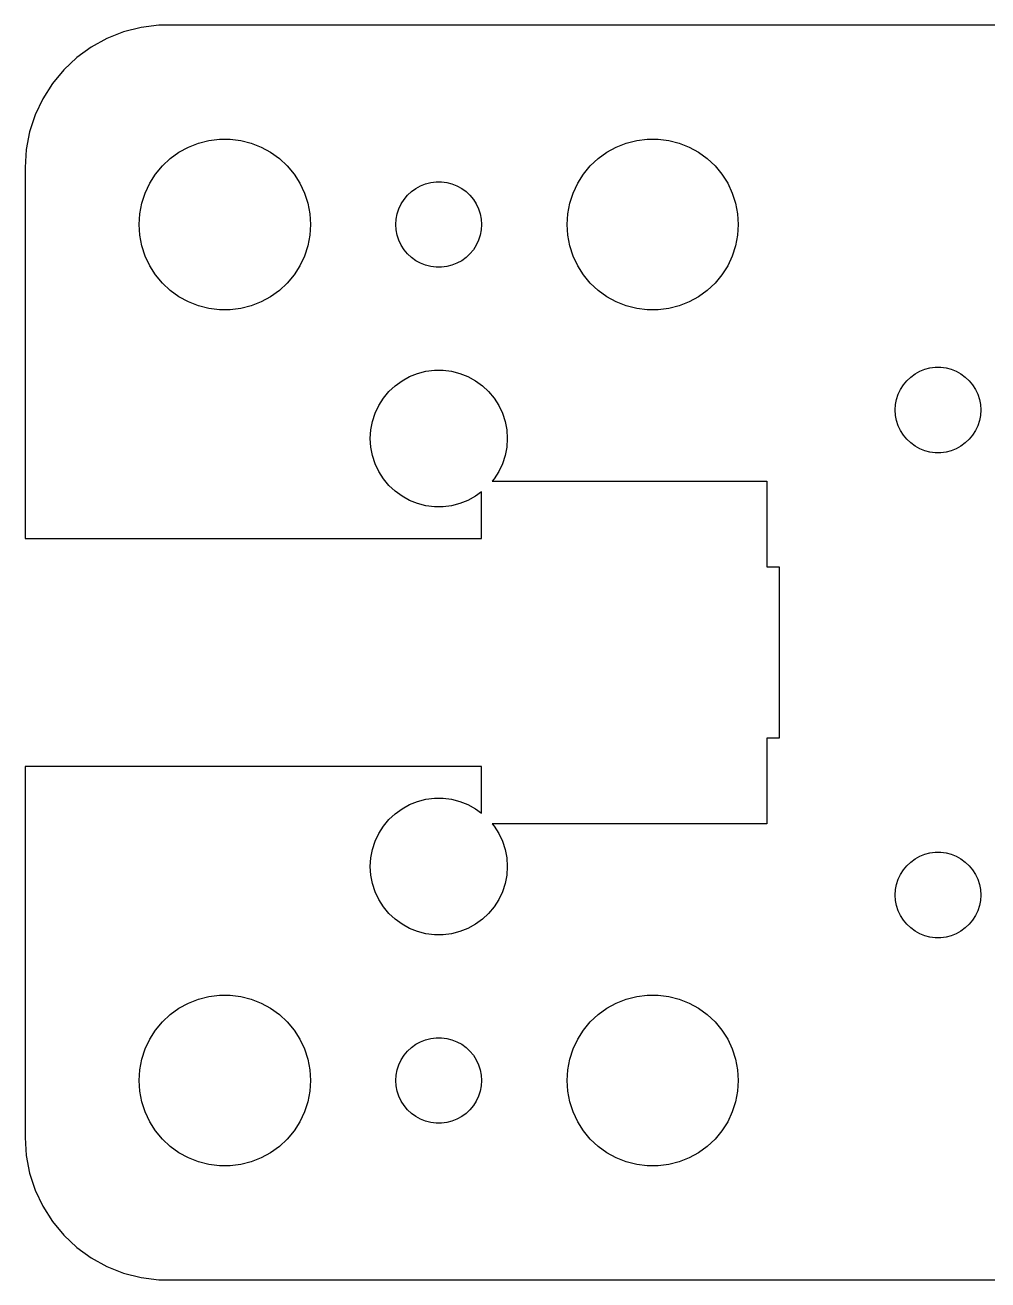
# Model space of a CAD drawing. Header units: metres. Extents: x -52 to 37, y 32 to 76.
# Drawn here: x -52 to -18.25, y 32.01 to 75.99 of the extents above; entities that cross this region are included whole.
import ezdxf

# ---------------------------------------------------------------- set-up
doc = ezdxf.new("R2010")
doc.units = ezdxf.units.M

msp = doc.modelspace()

# ---------------------------------------------------------------- linework, layer by layer
for p, q in [((-48.5451, 75.7553), (-49.1289, 75.5241)), ((-47.9369, 75.9114), (-48.5451, 75.7553)), ((-47.3139, 75.9901), (-47.9369, 75.9114)), ((32.3139, 75.9901), (-47.3139, 75.9901)), ((-49.6791, 75.2216), (-50.1871, 74.8526)), ((-49.1289, 75.5241), (-49.6791, 75.2216)), ((-50.1871, 74.8526), (-50.6448, 74.4227)), ((-50.6448, 74.4227), (-51.0451, 73.9389)), ((-51.0451, 73.9389), (-51.3815, 73.4088)), ((-51.3815, 73.4088), (-51.6489, 72.8406)), ((-51.6489, 72.8406), (-51.8429, 72.2434)), ((-51.8429, 72.2434), (-51.9606, 71.6267)), ((-46.6075, 71.533), (-46.2773, 71.7145)), ((-46.2773, 71.7145), (-45.927, 71.8532)), ((-45.927, 71.8532), (-45.5621, 71.9469)), ((-45.5621, 71.9469), (-45.1884, 71.9941)), ((-45.1884, 71.9941), (-44.8116, 71.9941)), ((-44.8116, 71.9941), (-44.4379, 71.9469)), ((-44.4379, 71.9469), (-44.0729, 71.8532)), ((-44.0729, 71.8532), (-43.7227, 71.7145)), ((-43.7227, 71.7145), (-43.3925, 71.533)), ((-31.6075, 71.533), (-31.2773, 71.7145)), ((-31.2773, 71.7145), (-30.927, 71.8532)), ((-30.927, 71.8532), (-30.5621, 71.9469)), ((-30.5621, 71.9469), (-30.1884, 71.9941)), ((-30.1884, 71.9941), (-29.8116, 71.9941)), ((-29.8116, 71.9941), (-29.4379, 71.9469)), ((-29.4379, 71.9469), (-29.0729, 71.8532)), ((-29.0729, 71.8532), (-28.7227, 71.7145)), ((-28.7227, 71.7145), (-28.3925, 71.533)), ((-51.9606, 71.6267), (-52, 71)), ((-47.1869, 71.0536), (-46.9123, 71.3115)), ((-46.9123, 71.3115), (-46.6075, 71.533)), ((-43.3925, 71.533), (-43.0877, 71.3115)), ((-43.0877, 71.3115), (-42.8131, 71.0536)), ((-32.1869, 71.0536), (-31.9123, 71.3115)), ((-31.9123, 71.3115), (-31.6075, 71.533)), ((-28.3925, 71.533), (-28.0877, 71.3115)), ((-28.0877, 71.3115), (-27.8131, 71.0536)), ((-52, 71), (-52, 58)), ((-47.427, 70.7634), (-47.1869, 71.0536)), ((-42.8131, 71.0536), (-42.5729, 70.7634)), ((-32.427, 70.7634), (-32.1869, 71.0536)), ((-27.8131, 71.0536), (-27.5729, 70.7634)), ((-47.7893, 70.1044), (-47.6289, 70.4453)), ((-47.6289, 70.4453), (-47.427, 70.7634)), ((-42.5729, 70.7634), (-42.3711, 70.4453)), ((-42.3711, 70.4453), (-42.2107, 70.1044)), ((-38.1387, 70.3572), (-37.9635, 70.4266)), ((-37.9635, 70.4266), (-37.7811, 70.4734)), ((-37.7811, 70.4734), (-37.5942, 70.497)), ((-37.5942, 70.497), (-37.4058, 70.497)), ((-37.4058, 70.497), (-37.2189, 70.4734)), ((-37.2189, 70.4734), (-37.0365, 70.4266)), ((-37.0365, 70.4266), (-36.8613, 70.3572)), ((-32.7893, 70.1044), (-32.6289, 70.4453)), ((-32.6289, 70.4453), (-32.427, 70.7634)), ((-27.5729, 70.7634), (-27.3711, 70.4453)), ((-27.3711, 70.4453), (-27.2107, 70.1044)), ((-47.9057, 69.7461), (-47.7893, 70.1044)), ((-42.2107, 70.1044), (-42.0942, 69.7461)), ((-38.7135, 69.8817), (-38.5934, 70.0268)), ((-38.5934, 70.0268), (-38.4561, 70.1558)), ((-38.4561, 70.1558), (-38.3037, 70.2665)), ((-38.3037, 70.2665), (-38.1387, 70.3572)), ((-36.8613, 70.3572), (-36.6963, 70.2665)), ((-36.6963, 70.2665), (-36.5439, 70.1558)), ((-36.5439, 70.1558), (-36.4065, 70.0268)), ((-36.4065, 70.0268), (-36.2865, 69.8817)), ((-32.9057, 69.7461), (-32.7893, 70.1044)), ((-27.2107, 70.1044), (-27.0942, 69.7461)), ((-47.9763, 69.376), (-47.9057, 69.7461)), ((-42.0942, 69.7461), (-42.0237, 69.376)), ((-38.9529, 69.373), (-38.8947, 69.5522)), ((-38.8947, 69.5522), (-38.8145, 69.7226)), ((-38.8145, 69.7226), (-38.7135, 69.8817)), ((-36.2865, 69.8817), (-36.1855, 69.7226)), ((-36.1855, 69.7226), (-36.1053, 69.5522)), ((-36.1053, 69.5522), (-36.0471, 69.373)), ((-32.9763, 69.376), (-32.9057, 69.7461)), ((-27.0942, 69.7461), (-27.0237, 69.376)), ((-48, 69), (-47.9763, 69.376)), ((-42.0237, 69.376), (-42, 69)), ((-39, 69), (-38.9882, 69.188)), ((-38.9882, 69.188), (-38.9529, 69.373)), ((-36.0471, 69.373), (-36.0118, 69.188)), ((-36.0118, 69.188), (-36, 69)), ((-33, 69), (-32.9763, 69.376)), ((-27.0237, 69.376), (-27, 69)), ((-47.9763, 68.624), (-48, 69)), ((-47.9057, 68.2539), (-47.9763, 68.624)), ((-42.0237, 68.624), (-42.0942, 68.2539)), ((-42, 69), (-42.0237, 68.624)), ((-38.9882, 68.812), (-39, 69)), ((-38.9529, 68.627), (-38.9882, 68.812)), ((-38.8947, 68.4478), (-38.9529, 68.627)), ((-36.0471, 68.627), (-36.1053, 68.4478)), ((-36.0118, 68.812), (-36.0471, 68.627)), ((-36, 69), (-36.0118, 68.812)), ((-32.9763, 68.624), (-33, 69)), ((-32.9057, 68.2539), (-32.9763, 68.624)), ((-27.0237, 68.624), (-27.0942, 68.2539)), ((-27, 69), (-27.0237, 68.624)), ((-47.7893, 67.8956), (-47.9057, 68.2539)), ((-42.0942, 68.2539), (-42.2107, 67.8956)), ((-38.8145, 68.2774), (-38.8947, 68.4478)), ((-38.7135, 68.1183), (-38.8145, 68.2774)), ((-36.1855, 68.2774), (-36.2865, 68.1183)), ((-36.1053, 68.4478), (-36.1855, 68.2774)), ((-32.7893, 67.8956), (-32.9057, 68.2539)), ((-27.0942, 68.2539), (-27.2107, 67.8956)), ((-47.6289, 67.5547), (-47.7893, 67.8956)), ((-42.2107, 67.8956), (-42.3711, 67.5547)), ((-38.5934, 67.9732), (-38.7135, 68.1183)), ((-38.4561, 67.8442), (-38.5934, 67.9732)), ((-38.3037, 67.7335), (-38.4561, 67.8442)), ((-38.1387, 67.6427), (-38.3037, 67.7335)), ((-36.6963, 67.7335), (-36.8613, 67.6427)), ((-36.5439, 67.8442), (-36.6963, 67.7335)), ((-36.4065, 67.9732), (-36.5439, 67.8442)), ((-36.2865, 68.1183), (-36.4065, 67.9732)), ((-32.6289, 67.5547), (-32.7893, 67.8956)), ((-27.2107, 67.8956), (-27.3711, 67.5547)), ((-47.427, 67.2366), (-47.6289, 67.5547)), ((-42.3711, 67.5547), (-42.5729, 67.2366)), ((-37.9635, 67.5734), (-38.1387, 67.6427)), ((-37.7811, 67.5266), (-37.9635, 67.5734)), ((-37.5942, 67.5029), (-37.7811, 67.5266)), ((-37.4058, 67.5029), (-37.5942, 67.5029)), ((-37.2189, 67.5266), (-37.4058, 67.5029)), ((-37.0365, 67.5734), (-37.2189, 67.5266)), ((-36.8613, 67.6427), (-37.0365, 67.5734)), ((-32.427, 67.2366), (-32.6289, 67.5547)), ((-27.3711, 67.5547), (-27.5729, 67.2366)), ((-47.1869, 66.9464), (-47.427, 67.2366)), ((-46.9123, 66.6884), (-47.1869, 66.9464)), ((-42.8131, 66.9464), (-43.0877, 66.6884)), ((-42.5729, 67.2366), (-42.8131, 66.9464)), ((-32.1869, 66.9464), (-32.427, 67.2366)), ((-31.9123, 66.6884), (-32.1869, 66.9464)), ((-27.8131, 66.9464), (-28.0877, 66.6884)), ((-27.5729, 67.2366), (-27.8131, 66.9464)), ((-46.6075, 66.467), (-46.9123, 66.6884)), ((-46.2773, 66.2855), (-46.6075, 66.467)), ((-43.3925, 66.467), (-43.7227, 66.2855)), ((-43.0877, 66.6884), (-43.3925, 66.467)), ((-31.6075, 66.467), (-31.9123, 66.6884)), ((-31.2773, 66.2855), (-31.6075, 66.467)), ((-28.3925, 66.467), (-28.7227, 66.2855)), ((-28.0877, 66.6884), (-28.3925, 66.467)), ((-45.927, 66.1468), (-46.2773, 66.2855)), ((-45.5621, 66.0531), (-45.927, 66.1468)), ((-45.1884, 66.0059), (-45.5621, 66.0531)), ((-44.8116, 66.0059), (-45.1884, 66.0059)), ((-44.4379, 66.0531), (-44.8116, 66.0059)), ((-44.0729, 66.1468), (-44.4379, 66.0531)), ((-43.7227, 66.2855), (-44.0729, 66.1468)), ((-30.927, 66.1468), (-31.2773, 66.2855)), ((-30.5621, 66.0531), (-30.927, 66.1468)), ((-30.1884, 66.0059), (-30.5621, 66.0531)), ((-29.8116, 66.0059), (-30.1884, 66.0059)), ((-29.4379, 66.0531), (-29.8116, 66.0059)), ((-29.0729, 66.1468), (-29.4379, 66.0531)), ((-28.7227, 66.2855), (-29.0729, 66.1468)), ((-38.5219, 63.6716), (-38.2416, 63.7825)), ((-38.2416, 63.7825), (-37.9497, 63.8575)), ((-37.9497, 63.8575), (-37.6507, 63.8953)), ((-37.6507, 63.8953), (-37.3493, 63.8953)), ((-37.3493, 63.8953), (-37.0503, 63.8575)), ((-37.0503, 63.8575), (-36.7583, 63.7825)), ((-36.7583, 63.7825), (-36.4781, 63.6716)), ((-20.8037, 63.7665), (-20.6387, 63.8572)), ((-20.6387, 63.8572), (-20.4635, 63.9266)), ((-20.4635, 63.9266), (-20.2811, 63.9734)), ((-20.2811, 63.9734), (-20.0942, 63.997)), ((-20.0942, 63.997), (-19.9058, 63.997)), ((-19.9058, 63.997), (-19.7189, 63.9734)), ((-19.7189, 63.9734), (-19.5365, 63.9266)), ((-19.5365, 63.9266), (-19.3613, 63.8572)), ((-19.3613, 63.8572), (-19.1963, 63.7665)), ((-39.2495, 63.1429), (-39.0298, 63.3492)), ((-39.0298, 63.3492), (-38.786, 63.5264)), ((-38.786, 63.5264), (-38.5219, 63.6716)), ((-36.4781, 63.6716), (-36.214, 63.5264)), ((-36.214, 63.5264), (-35.9702, 63.3492)), ((-35.9702, 63.3492), (-35.7505, 63.1429)), ((-21.3145, 63.2226), (-21.2135, 63.3817)), ((-21.2135, 63.3817), (-21.0934, 63.5268)), ((-21.0934, 63.5268), (-20.9561, 63.6558)), ((-20.9561, 63.6558), (-20.8037, 63.7665)), ((-19.1963, 63.7665), (-19.0439, 63.6558)), ((-19.0439, 63.6558), (-18.9065, 63.5268)), ((-18.9065, 63.5268), (-18.7865, 63.3817)), ((-18.7865, 63.3817), (-18.6855, 63.2226)), ((-39.6031, 62.6562), (-39.4416, 62.9107)), ((-39.4416, 62.9107), (-39.2495, 63.1429)), ((-35.7505, 63.1429), (-35.5583, 62.9107)), ((-35.5583, 62.9107), (-35.3969, 62.6562)), ((-21.4529, 62.873), (-21.3947, 63.0522)), ((-21.3947, 63.0522), (-21.3145, 63.2226)), ((-18.6855, 63.2226), (-18.6053, 63.0522)), ((-18.6053, 63.0522), (-18.5471, 62.873)), ((-39.7315, 62.3835), (-39.6031, 62.6562)), ((-35.3969, 62.6562), (-35.2685, 62.3835)), ((-21.5, 62.5), (-21.4882, 62.688)), ((-21.4882, 62.312), (-21.5, 62.5)), ((-21.4882, 62.688), (-21.4529, 62.873)), ((-18.5471, 62.873), (-18.5118, 62.688)), ((-18.5118, 62.688), (-18.5, 62.5)), ((-18.5, 62.5), (-18.5118, 62.312)), ((-39.8811, 61.8008), (-39.8246, 62.0968)), ((-39.8246, 62.0968), (-39.7315, 62.3835)), ((-35.2685, 62.3835), (-35.1754, 62.0968)), ((-35.1754, 62.0968), (-35.1189, 61.8008)), ((-21.4529, 62.127), (-21.4882, 62.312)), ((-21.3947, 61.9478), (-21.4529, 62.127)), ((-18.5471, 62.127), (-18.6053, 61.9478)), ((-18.5118, 62.312), (-18.5471, 62.127)), ((-39.9, 61.5), (-39.8811, 61.8008)), ((-35.1189, 61.8008), (-35.1, 61.5)), ((-21.3145, 61.7774), (-21.3947, 61.9478)), ((-21.2135, 61.6183), (-21.3145, 61.7774)), ((-21.0934, 61.4732), (-21.2135, 61.6183)), ((-18.7865, 61.6183), (-18.9065, 61.4732)), ((-18.6855, 61.7774), (-18.7865, 61.6183)), ((-18.6053, 61.9478), (-18.6855, 61.7774)), ((-39.8811, 61.1992), (-39.9, 61.5)), ((-39.8246, 60.9031), (-39.8811, 61.1992)), ((-35.1189, 61.1992), (-35.1754, 60.9031)), ((-35.1, 61.5), (-35.1189, 61.1992)), ((-20.9561, 61.3442), (-21.0934, 61.4732)), ((-20.8037, 61.2335), (-20.9561, 61.3442)), ((-20.6387, 61.1427), (-20.8037, 61.2335)), ((-20.4635, 61.0734), (-20.6387, 61.1427)), ((-19.3613, 61.1427), (-19.5365, 61.0734)), ((-19.1963, 61.2335), (-19.3613, 61.1427)), ((-19.0439, 61.3442), (-19.1963, 61.2335)), ((-18.9065, 61.4732), (-19.0439, 61.3442)), ((-39.7315, 60.6165), (-39.8246, 60.9031)), ((-35.1754, 60.9031), (-35.2685, 60.6165)), ((-20.2811, 61.0266), (-20.4635, 61.0734)), ((-20.0942, 61.0029), (-20.2811, 61.0266)), ((-19.9058, 61.0029), (-20.0942, 61.0029)), ((-19.7189, 61.0266), (-19.9058, 61.0029)), ((-19.5365, 61.0734), (-19.7189, 61.0266)), ((-39.6031, 60.3438), (-39.7315, 60.6165)), ((-39.4416, 60.0893), (-39.6031, 60.3438)), ((-35.3969, 60.3438), (-35.5583, 60.0893)), ((-35.2685, 60.6165), (-35.3969, 60.3438)), ((-39.2495, 59.8571), (-39.4416, 60.0893)), ((-39.0298, 59.6508), (-39.2495, 59.8571)), ((-35.5583, 60.0893), (-35.6322, 60)), ((-35.6322, 60), (-26, 60)), ((-26, 60), (-26, 57)), ((-38.786, 59.4736), (-39.0298, 59.6508)), ((-38.5219, 59.3284), (-38.786, 59.4736)), ((-36.214, 59.4736), (-36.4781, 59.3284)), ((-36, 59.6291), (-36.214, 59.4736)), ((-36, 58), (-36, 59.6291)), ((-38.2416, 59.2175), (-38.5219, 59.3284)), ((-37.9497, 59.1425), (-38.2416, 59.2175)), ((-37.6507, 59.1047), (-37.9497, 59.1425)), ((-37.3493, 59.1047), (-37.6507, 59.1047)), ((-37.0503, 59.1425), (-37.3493, 59.1047)), ((-36.7583, 59.2175), (-37.0503, 59.1425)), ((-36.4781, 59.3284), (-36.7583, 59.2175)), ((-52, 58), (-36, 58)), ((-26, 57), (-25.569, 57)), ((-25.569, 57), (-25.569, 51)), ((-25.569, 51), (-26, 51)), ((-26, 51), (-26, 48)), ((-36, 50), (-52, 50)), ((-52, 50), (-52, 37)), ((-36, 48.3709), (-36, 50)), ((-38.2416, 48.7825), (-37.9497, 48.8575)), ((-37.9497, 48.8575), (-37.6507, 48.8953)), ((-37.6507, 48.8953), (-37.3493, 48.8953)), ((-37.3493, 48.8953), (-37.0503, 48.8575)), ((-37.0503, 48.8575), (-36.7583, 48.7825)), ((-39.0298, 48.3492), (-38.786, 48.5264)), ((-38.786, 48.5264), (-38.5219, 48.6716)), ((-38.5219, 48.6716), (-38.2416, 48.7825)), ((-36.7583, 48.7825), (-36.4781, 48.6716)), ((-36.4781, 48.6716), (-36.214, 48.5264)), ((-36.214, 48.5264), (-36, 48.3709)), ((-39.4416, 47.9107), (-39.2495, 48.1429)), ((-39.2495, 48.1429), (-39.0298, 48.3492)), ((-26, 48), (-35.6322, 48)), ((-35.6322, 48), (-35.5583, 47.9107)), ((-39.7315, 47.3835), (-39.6031, 47.6562)), ((-39.6031, 47.6562), (-39.4416, 47.9107)), ((-35.5583, 47.9107), (-35.3969, 47.6562)), ((-35.3969, 47.6562), (-35.2685, 47.3835)), ((-39.8811, 46.8008), (-39.8246, 47.0969)), ((-39.8246, 47.0969), (-39.7315, 47.3835)), ((-35.2685, 47.3835), (-35.1754, 47.0969)), ((-35.1754, 47.0969), (-35.1189, 46.8008)), ((-39.9, 46.5), (-39.8811, 46.8008)), ((-35.1189, 46.8008), (-35.1, 46.5)), ((-21.0934, 46.5268), (-20.9561, 46.6558)), ((-20.9561, 46.6558), (-20.8037, 46.7665)), ((-20.8037, 46.7665), (-20.6387, 46.8573)), ((-20.6387, 46.8573), (-20.4635, 46.9266)), ((-20.4635, 46.9266), (-20.2811, 46.9734)), ((-20.2811, 46.9734), (-20.0942, 46.9971)), ((-20.0942, 46.9971), (-19.9058, 46.9971)), ((-19.9058, 46.9971), (-19.7189, 46.9734)), ((-19.7189, 46.9734), (-19.5365, 46.9266)), ((-19.5365, 46.9266), (-19.3613, 46.8573)), ((-19.3613, 46.8573), (-19.1963, 46.7665)), ((-19.1963, 46.7665), (-19.0439, 46.6558)), ((-19.0439, 46.6558), (-18.9065, 46.5268)), ((-39.8811, 46.1992), (-39.9, 46.5)), ((-39.8246, 45.9032), (-39.8811, 46.1992)), ((-35.1189, 46.1992), (-35.1754, 45.9032)), ((-35.1, 46.5), (-35.1189, 46.1992)), ((-21.3947, 46.0522), (-21.3145, 46.2226)), ((-21.3145, 46.2226), (-21.2135, 46.3817)), ((-21.2135, 46.3817), (-21.0934, 46.5268)), ((-18.9065, 46.5268), (-18.7865, 46.3817)), ((-18.7865, 46.3817), (-18.6855, 46.2226)), ((-18.6855, 46.2226), (-18.6053, 46.0522)), ((-39.7315, 45.6165), (-39.8246, 45.9032)), ((-35.1754, 45.9032), (-35.2685, 45.6165)), ((-21.4882, 45.688), (-21.4529, 45.873)), ((-21.4529, 45.873), (-21.3947, 46.0522)), ((-18.6053, 46.0522), (-18.5471, 45.873)), ((-18.5471, 45.873), (-18.5118, 45.688)), ((-39.6031, 45.3438), (-39.7315, 45.6165)), ((-39.4416, 45.0893), (-39.6031, 45.3438)), ((-35.3969, 45.3438), (-35.5583, 45.0893)), ((-35.2685, 45.6165), (-35.3969, 45.3438)), ((-21.5, 45.5), (-21.4882, 45.688)), ((-21.4882, 45.312), (-21.5, 45.5)), ((-21.4529, 45.127), (-21.4882, 45.312)), ((-18.5118, 45.312), (-18.5471, 45.127)), ((-18.5118, 45.688), (-18.5, 45.5)), ((-18.5, 45.5), (-18.5118, 45.312)), ((-39.2495, 44.8571), (-39.4416, 45.0893)), ((-35.5583, 45.0893), (-35.7505, 44.8571)), ((-21.3947, 44.9478), (-21.4529, 45.127)), ((-21.3145, 44.7774), (-21.3947, 44.9478)), ((-18.6053, 44.9478), (-18.6855, 44.7774)), ((-18.5471, 45.127), (-18.6053, 44.9478)), ((-39.0298, 44.6508), (-39.2495, 44.8571)), ((-38.786, 44.4736), (-39.0298, 44.6508)), ((-38.5219, 44.3284), (-38.786, 44.4736)), ((-36.214, 44.4736), (-36.4781, 44.3284)), ((-35.9702, 44.6508), (-36.214, 44.4736)), ((-35.7505, 44.8571), (-35.9702, 44.6508)), ((-21.2135, 44.6183), (-21.3145, 44.7774)), ((-21.0934, 44.4732), (-21.2135, 44.6183)), ((-20.9561, 44.3442), (-21.0934, 44.4732)), ((-18.9065, 44.4732), (-19.0439, 44.3442)), ((-18.7865, 44.6183), (-18.9065, 44.4732)), ((-18.6855, 44.7774), (-18.7865, 44.6183)), ((-38.2416, 44.2175), (-38.5219, 44.3284)), ((-37.9497, 44.1425), (-38.2416, 44.2175)), ((-37.6507, 44.1047), (-37.9497, 44.1425)), ((-37.3493, 44.1047), (-37.6507, 44.1047)), ((-37.0503, 44.1425), (-37.3493, 44.1047)), ((-36.7583, 44.2175), (-37.0503, 44.1425)), ((-36.4781, 44.3284), (-36.7583, 44.2175)), ((-20.8037, 44.2335), (-20.9561, 44.3442)), ((-20.6387, 44.1428), (-20.8037, 44.2335)), ((-20.4635, 44.0734), (-20.6387, 44.1428)), ((-20.2811, 44.0266), (-20.4635, 44.0734)), ((-20.0942, 44.003), (-20.2811, 44.0266)), ((-19.9058, 44.003), (-20.0942, 44.003)), ((-19.7189, 44.0266), (-19.9058, 44.003)), ((-19.5365, 44.0734), (-19.7189, 44.0266)), ((-19.3613, 44.1428), (-19.5365, 44.0734)), ((-19.1963, 44.2335), (-19.3613, 44.1428)), ((-19.0439, 44.3442), (-19.1963, 44.2335)), ((-46.2773, 41.7145), (-45.927, 41.8532)), ((-45.927, 41.8532), (-45.5621, 41.9469)), ((-45.5621, 41.9469), (-45.1884, 41.9941)), ((-45.1884, 41.9941), (-44.8116, 41.9941)), ((-44.8116, 41.9941), (-44.4379, 41.9469)), ((-44.4379, 41.9469), (-44.0729, 41.8532)), ((-44.0729, 41.8532), (-43.7227, 41.7145)), ((-31.2773, 41.7145), (-30.927, 41.8532)), ((-30.927, 41.8532), (-30.5621, 41.9469)), ((-30.5621, 41.9469), (-30.1884, 41.9941)), ((-30.1884, 41.9941), (-29.8116, 41.9941)), ((-29.8116, 41.9941), (-29.4379, 41.9469)), ((-29.4379, 41.9469), (-29.0729, 41.8532)), ((-29.0729, 41.8532), (-28.7227, 41.7145)), ((-46.9123, 41.3116), (-46.6075, 41.533)), ((-46.6075, 41.533), (-46.2773, 41.7145)), ((-43.7227, 41.7145), (-43.3925, 41.533)), ((-43.3925, 41.533), (-43.0877, 41.3116)), ((-31.9123, 41.3116), (-31.6075, 41.533)), ((-31.6075, 41.533), (-31.2773, 41.7145)), ((-28.7227, 41.7145), (-28.3925, 41.533)), ((-28.3925, 41.533), (-28.0877, 41.3116)), ((-47.427, 40.7634), (-47.1869, 41.0536)), ((-47.1869, 41.0536), (-46.9123, 41.3116)), ((-43.0877, 41.3116), (-42.8131, 41.0536)), ((-42.8131, 41.0536), (-42.5729, 40.7634)), ((-32.427, 40.7634), (-32.1869, 41.0536)), ((-32.1869, 41.0536), (-31.9123, 41.3116)), ((-28.0877, 41.3116), (-27.8131, 41.0536)), ((-27.8131, 41.0536), (-27.5729, 40.7634)), ((-47.6289, 40.4453), (-47.427, 40.7634)), ((-42.5729, 40.7634), (-42.3711, 40.4453)), ((-37.9635, 40.4266), (-37.7811, 40.4734)), ((-37.7811, 40.4734), (-37.5942, 40.4971)), ((-37.5942, 40.4971), (-37.4058, 40.4971)), ((-37.4058, 40.4971), (-37.2189, 40.4734)), ((-37.2189, 40.4734), (-37.0365, 40.4266)), ((-32.6289, 40.4453), (-32.427, 40.7634)), ((-27.5729, 40.7634), (-27.3711, 40.4453)), ((-47.9057, 39.7461), (-47.7893, 40.1044)), ((-47.7893, 40.1044), (-47.6289, 40.4453)), ((-42.3711, 40.4453), (-42.2107, 40.1044)), ((-42.2107, 40.1044), (-42.0942, 39.7461)), ((-38.7135, 39.8817), (-38.5934, 40.0268)), ((-38.5934, 40.0268), (-38.4561, 40.1558)), ((-38.4561, 40.1558), (-38.3037, 40.2665)), ((-38.3037, 40.2665), (-38.1387, 40.3573)), ((-38.1387, 40.3573), (-37.9635, 40.4266)), ((-37.0365, 40.4266), (-36.8613, 40.3573)), ((-36.8613, 40.3573), (-36.6963, 40.2665)), ((-36.6963, 40.2665), (-36.5439, 40.1558)), ((-36.5439, 40.1558), (-36.4065, 40.0268)), ((-36.4065, 40.0268), (-36.2865, 39.8817)), ((-32.9057, 39.7461), (-32.7893, 40.1044)), ((-32.7893, 40.1044), (-32.6289, 40.4453)), ((-27.3711, 40.4453), (-27.2107, 40.1044)), ((-27.2107, 40.1044), (-27.0942, 39.7461)), ((-47.9763, 39.376), (-47.9057, 39.7461)), ((-42.0942, 39.7461), (-42.0237, 39.376)), ((-38.8947, 39.5522), (-38.8145, 39.7226)), ((-38.8145, 39.7226), (-38.7135, 39.8817)), ((-36.2865, 39.8817), (-36.1855, 39.7226)), ((-36.1855, 39.7226), (-36.1053, 39.5522)), ((-32.9763, 39.376), (-32.9057, 39.7461)), ((-27.0942, 39.7461), (-27.0237, 39.376)), ((-48, 39), (-47.9763, 39.376)), ((-42.0237, 39.376), (-42, 39)), ((-39, 39), (-38.9882, 39.188)), ((-38.9882, 39.188), (-38.9529, 39.373)), ((-38.9529, 39.373), (-38.8947, 39.5522)), ((-36.1053, 39.5522), (-36.0471, 39.373)), ((-36.0471, 39.373), (-36.0118, 39.188)), ((-36.0118, 39.188), (-36, 39)), ((-33, 39), (-32.9763, 39.376)), ((-27.0237, 39.376), (-27, 39)), ((-47.9763, 38.624), (-48, 39)), ((-42, 39), (-42.0237, 38.624)), ((-38.9882, 38.812), (-39, 39)), ((-38.9529, 38.627), (-38.9882, 38.812)), ((-36.0118, 38.812), (-36.0471, 38.627)), ((-36, 39), (-36.0118, 38.812)), ((-32.9763, 38.624), (-33, 39)), ((-27, 39), (-27.0237, 38.624)), ((-47.9057, 38.2539), (-47.9763, 38.624)), ((-42.0237, 38.624), (-42.0942, 38.2539)), ((-38.8947, 38.4478), (-38.9529, 38.627)), ((-38.8145, 38.2774), (-38.8947, 38.4478)), ((-38.7135, 38.1183), (-38.8145, 38.2774)), ((-36.1855, 38.2774), (-36.2865, 38.1183)), ((-36.1053, 38.4478), (-36.1855, 38.2774)), ((-36.0471, 38.627), (-36.1053, 38.4478)), ((-32.9057, 38.2539), (-32.9763, 38.624)), ((-27.0237, 38.624), (-27.0942, 38.2539)), ((-47.7893, 37.8956), (-47.9057, 38.2539)), ((-47.6289, 37.5547), (-47.7893, 37.8956)), ((-42.2107, 37.8956), (-42.3711, 37.5547)), ((-42.0942, 38.2539), (-42.2107, 37.8956)), ((-38.5934, 37.9732), (-38.7135, 38.1183)), ((-38.4561, 37.8442), (-38.5934, 37.9732)), ((-38.3037, 37.7335), (-38.4561, 37.8442)), ((-36.5439, 37.8442), (-36.6963, 37.7335)), ((-36.4065, 37.9732), (-36.5439, 37.8442)), ((-36.2865, 38.1183), (-36.4065, 37.9732)), ((-32.7893, 37.8956), (-32.9057, 38.2539)), ((-32.6289, 37.5547), (-32.7893, 37.8956)), ((-27.2107, 37.8956), (-27.3711, 37.5547)), ((-27.0942, 38.2539), (-27.2107, 37.8956)), ((-47.427, 37.2366), (-47.6289, 37.5547)), ((-42.3711, 37.5547), (-42.5729, 37.2366)), ((-38.1387, 37.6428), (-38.3037, 37.7335)), ((-37.9635, 37.5734), (-38.1387, 37.6428)), ((-37.7811, 37.5266), (-37.9635, 37.5734)), ((-37.5942, 37.503), (-37.7811, 37.5266)), ((-37.4058, 37.503), (-37.5942, 37.503)), ((-37.2189, 37.5266), (-37.4058, 37.503)), ((-37.0365, 37.5734), (-37.2189, 37.5266)), ((-36.8613, 37.6428), (-37.0365, 37.5734)), ((-36.6963, 37.7335), (-36.8613, 37.6428)), ((-32.427, 37.2366), (-32.6289, 37.5547)), ((-27.3711, 37.5547), (-27.5729, 37.2366)), ((-52, 37), (-51.9606, 36.3733)), ((-47.1869, 36.9464), (-47.427, 37.2366)), ((-46.9123, 36.6885), (-47.1869, 36.9464)), ((-42.8131, 36.9464), (-43.0877, 36.6885)), ((-42.5729, 37.2366), (-42.8131, 36.9464)), ((-32.1869, 36.9464), (-32.427, 37.2366)), ((-31.9123, 36.6885), (-32.1869, 36.9464)), ((-27.8131, 36.9464), (-28.0877, 36.6885)), ((-27.5729, 37.2366), (-27.8131, 36.9464)), ((-46.6075, 36.467), (-46.9123, 36.6885)), ((-43.0877, 36.6885), (-43.3925, 36.467)), ((-31.6075, 36.467), (-31.9123, 36.6885)), ((-28.0877, 36.6885), (-28.3925, 36.467)), ((-51.9606, 36.3733), (-51.8429, 35.7566)), ((-46.2773, 36.2855), (-46.6075, 36.467)), ((-45.927, 36.1468), (-46.2773, 36.2855)), ((-45.5621, 36.0531), (-45.927, 36.1468)), ((-44.0729, 36.1468), (-44.4379, 36.0531)), ((-43.7227, 36.2855), (-44.0729, 36.1468)), ((-43.3925, 36.467), (-43.7227, 36.2855)), ((-31.2773, 36.2855), (-31.6075, 36.467)), ((-30.927, 36.1468), (-31.2773, 36.2855)), ((-30.5621, 36.0531), (-30.927, 36.1468)), ((-29.0729, 36.1468), (-29.4379, 36.0531)), ((-28.7227, 36.2855), (-29.0729, 36.1468)), ((-28.3925, 36.467), (-28.7227, 36.2855)), ((-51.8429, 35.7566), (-51.6489, 35.1594)), ((-45.1884, 36.0059), (-45.5621, 36.0531)), ((-44.8116, 36.0059), (-45.1884, 36.0059)), ((-44.4379, 36.0531), (-44.8116, 36.0059)), ((-30.1884, 36.0059), (-30.5621, 36.0531)), ((-29.8116, 36.0059), (-30.1884, 36.0059)), ((-29.4379, 36.0531), (-29.8116, 36.0059)), ((-51.6489, 35.1594), (-51.3815, 34.5912)), ((-51.3815, 34.5912), (-51.0451, 34.0611)), ((-51.0451, 34.0611), (-50.6448, 33.5773)), ((-50.6448, 33.5773), (-50.1871, 33.1474)), ((-50.1871, 33.1474), (-49.6791, 32.7784)), ((-49.6791, 32.7784), (-49.1289, 32.4759)), ((-49.1289, 32.4759), (-48.5451, 32.2447)), ((-48.5451, 32.2447), (-47.9369, 32.0886)), ((-47.9369, 32.0886), (-47.3139, 32.0099)), ((-47.3139, 32.0099), (32.3139, 32.0099))]:
    msp.add_line(p, q)

doc.saveas('drawing.dxf')
